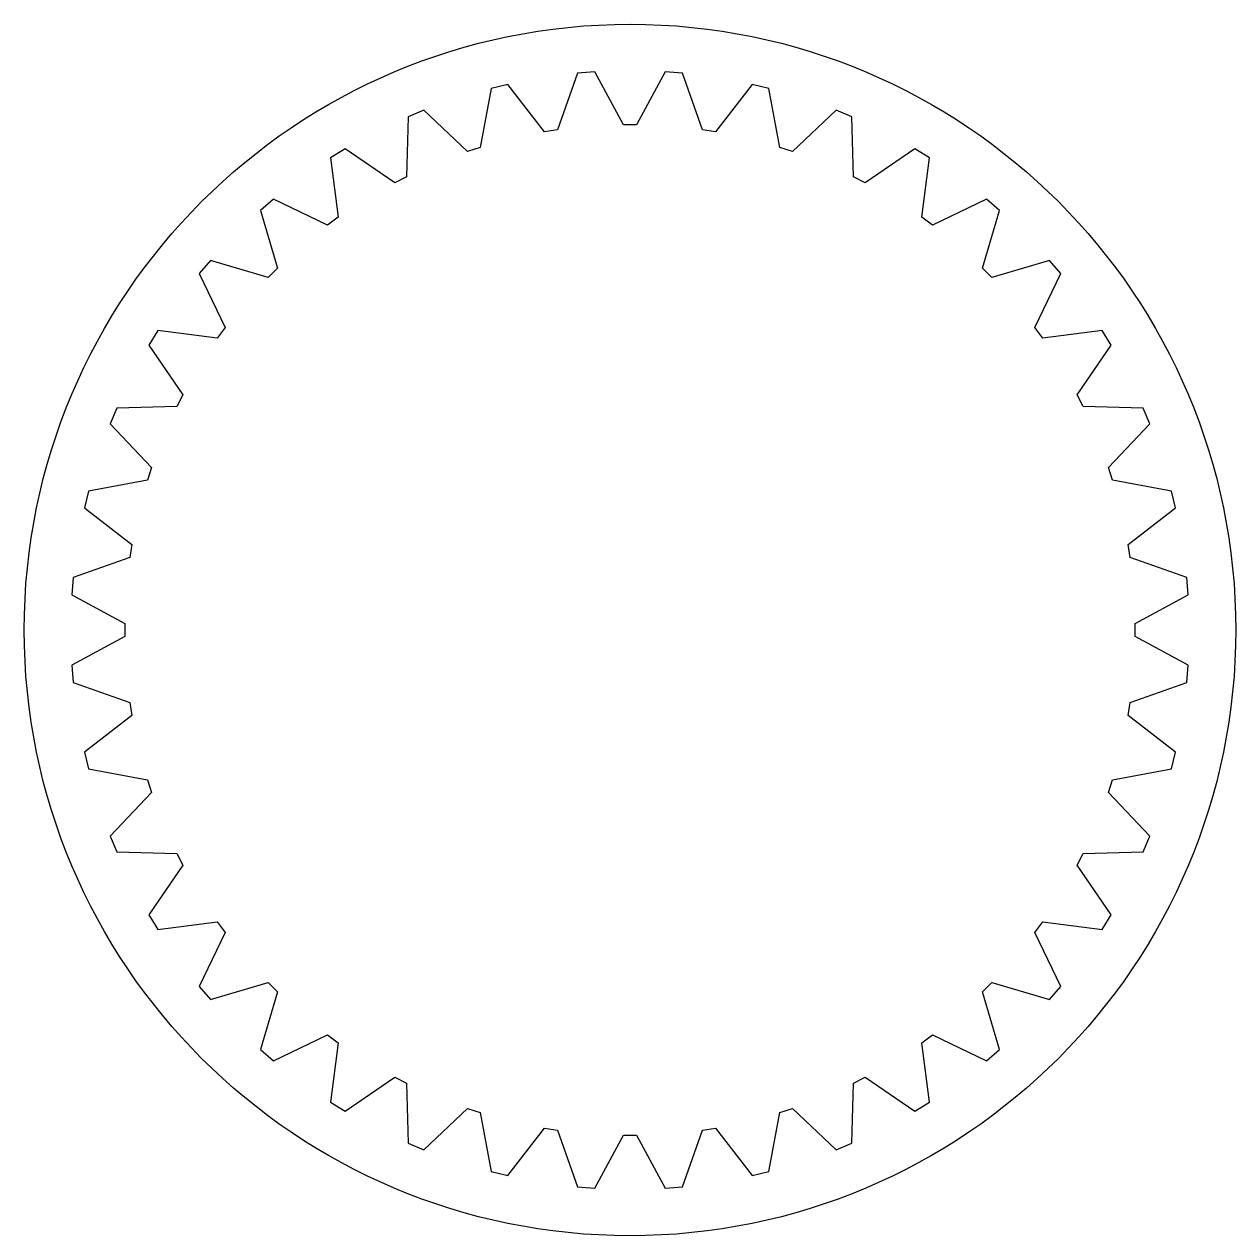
# Model space of a CAD drawing. Extents: x -24.1 to 24.1, y -24.1 to 24.1.
import ezdxf

# ---------------------------------------------------------------- set-up
doc = ezdxf.new("R2010")
doc.units = 0

msp = doc.modelspace()

# ---------------------------------------------------------------- linework, layer by layer
msp.add_lwpolyline([(22.195652, -1.405053), (20.099488, -0.261595), (20.099488, 0.261595), (22.195652, 1.405053), (22.142185, 2.084411), (19.892953, 2.885878), (19.811108, 3.402627), (21.702588, 4.859919), (21.543504, 5.522549), (19.196587, 5.962291), (19.034912, 6.459875), (20.675134, 8.195118), (20.414351, 8.824704), (18.027537, 8.891893), (17.790013, 9.35806), (19.13859, 11.328526), (18.782529, 11.909565), (16.414589, 11.602548), (16.107066, 12.025818), (17.13079, 14.182988), (16.688218, 14.701174), (14.39746, 14.027509), (14.027509, 14.39746), (14.701174, 16.688218), (14.182988, 17.13079), (12.025818, 16.107066), (11.602548, 16.414589), (11.909565, 18.782529), (11.328526, 19.13859), (9.35806, 17.790013), (8.891893, 18.027537), (8.824704, 20.414351), (8.195118, 20.675134), (6.459875, 19.034912), (5.962291, 19.196587), (5.522549, 21.543504), (4.859919, 21.702588), (3.402627, 19.811108), (2.885878, 19.892953), (2.084411, 22.142185), (1.405053, 22.195652), (0.261595, 20.099488), (-0.261595, 20.099488), (-1.405053, 22.195652), (-2.084411, 22.142185), (-2.885878, 19.892953), (-3.402627, 19.811108), (-4.859919, 21.702588), (-5.522549, 21.543504), (-5.962291, 19.196587), (-6.459875, 19.034912), (-8.195118, 20.675134), (-8.824704, 20.414351), (-8.891893, 18.027537), (-9.35806, 17.790013), (-11.328526, 19.13859), (-11.909565, 18.782529), (-11.602548, 16.414589), (-12.025818, 16.107066), (-14.182988, 17.13079), (-14.701174, 16.688218), (-14.027509, 14.39746), (-14.39746, 14.027509), (-16.688218, 14.701174), (-17.13079, 14.182988), (-16.107066, 12.025818), (-16.414589, 11.602548), (-18.782529, 11.909565), (-19.13859, 11.328526), (-17.790013, 9.35806), (-18.027537, 8.891893), (-20.414351, 8.824704), (-20.675134, 8.195118), (-19.034912, 6.459875), (-19.196587, 5.962291), (-21.543504, 5.522549), (-21.702588, 4.859919), (-19.811108, 3.402627), (-19.892953, 2.885878), (-22.142185, 2.084411), (-22.195652, 1.405053), (-20.099488, 0.261595), (-20.099488, -0.261595), (-22.195652, -1.405053), (-22.142185, -2.084411), (-19.892953, -2.885878), (-19.811108, -3.402627), (-21.702588, -4.859919), (-21.543504, -5.522549), (-19.196587, -5.962291), (-19.034912, -6.459875), (-20.675134, -8.195118), (-20.414351, -8.824704), (-18.027537, -8.891893), (-17.790013, -9.35806), (-19.13859, -11.328526), (-18.782529, -11.909565), (-16.414589, -11.602548), (-16.107066, -12.025818), (-17.13079, -14.182988), (-16.688218, -14.701174), (-14.39746, -14.027509), (-14.027509, -14.39746), (-14.701174, -16.688218), (-14.182988, -17.13079), (-12.025818, -16.107066), (-11.602548, -16.414589), (-11.909565, -18.782529), (-11.328526, -19.13859), (-9.35806, -17.790013), (-8.891893, -18.027537), (-8.824704, -20.414351), (-8.195118, -20.675134), (-6.459875, -19.034912), (-5.962291, -19.196587), (-5.522549, -21.543504), (-4.859919, -21.702588), (-3.402627, -19.811108), (-2.885878, -19.892953), (-2.084411, -22.142185), (-1.405053, -22.195652), (-0.261595, -20.099488), (0.261595, -20.099488), (1.405053, -22.195652), (2.084411, -22.142185), (2.885878, -19.892953), (3.402627, -19.811108), (4.859919, -21.702588), (5.522549, -21.543504), (5.962291, -19.196587), (6.459875, -19.034912), (8.195118, -20.675134), (8.824704, -20.414351), (8.891893, -18.027537), (9.35806, -17.790013), (11.328526, -19.13859), (11.909565, -18.782529), (11.602548, -16.414589), (12.025818, -16.107066), (14.182988, -17.13079), (14.701174, -16.688218), (14.027509, -14.39746), (14.39746, -14.027509), (16.688218, -14.701174), (17.13079, -14.182988), (16.107066, -12.025818), (16.414589, -11.602548), (18.782529, -11.909565), (19.13859, -11.328526), (17.790013, -9.35806), (18.027537, -8.891893), (20.414351, -8.824704), (20.675134, -8.195118), (19.034912, -6.459875), (19.196587, -5.962291), (21.543504, -5.522549), (21.702588, -4.859919), (19.811108, -3.402627), (19.892953, -2.885878), (22.142185, -2.084411)], close=True)
msp.add_circle((0, 0), 24.095238)

doc.saveas('drawing.dxf')
